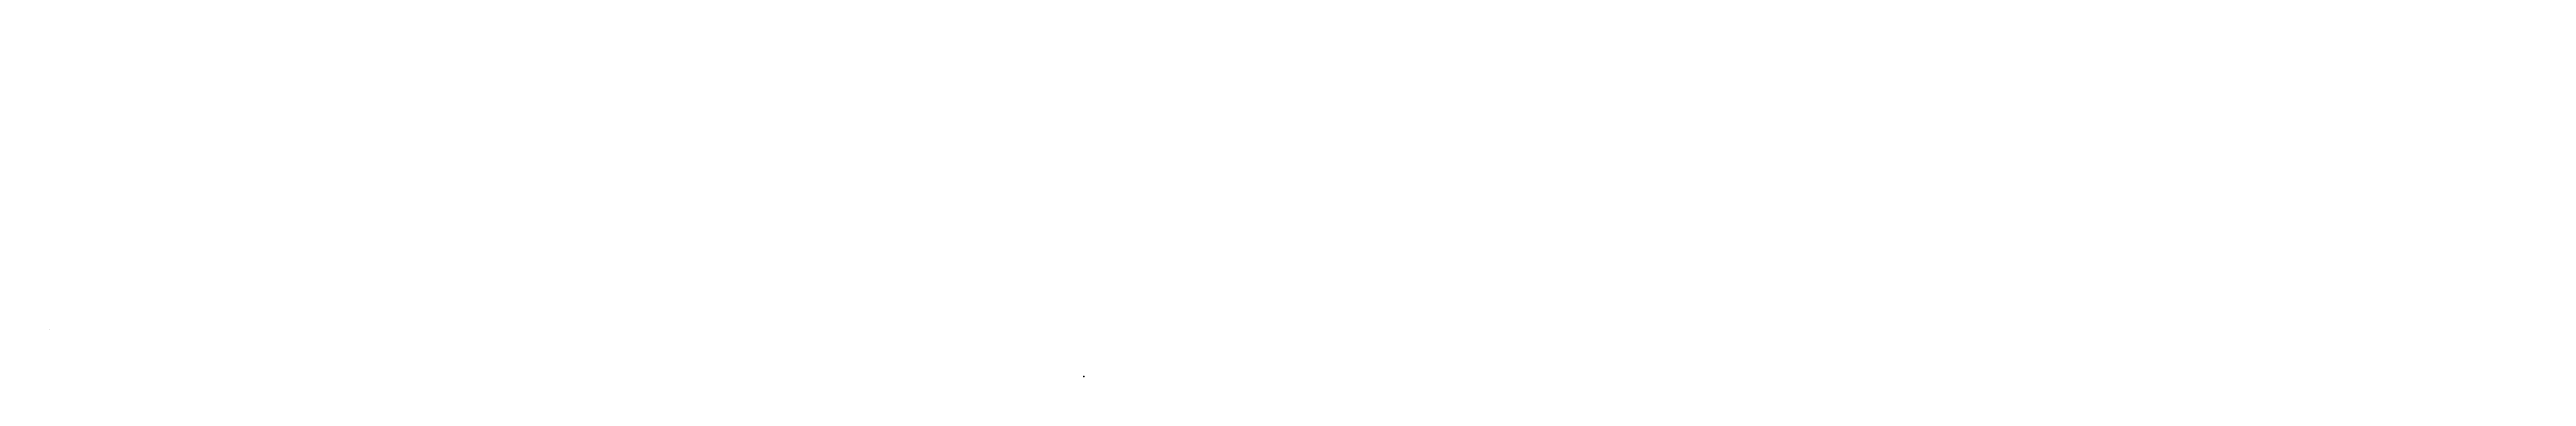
# Model space of a CAD drawing. Header units: metres. Extents: x 0 to 13977865, y -133221 to 11617873.
# Drawn here: x 0 to 6988932, y -133221 to 786668 of the extents above; entities that cross this region are included whole.
import ezdxf
from ezdxf.enums import TextEntityAlignment as Align

# ---------------------------------------------------------------- set-up
doc = ezdxf.new("R2010")
doc.units = ezdxf.units.M
doc.header["$MEASUREMENT"] = 0
doc.linetypes.add('AERCAB', pattern=[3, 2, -1])
doc.layers.add('LOT BOUNDARY', color=8, linetype='Continuous')
doc.layers.add('P-AERIAL_FOC', color=1, linetype='AERCAB')
doc.styles.add('BOLD', font='swisscbo.ttf')
doc.styles.get("Standard").update_dxf_attribs({"font": 'arial.ttf'})

# ---------------------------------------------------------------- blocks, each defined once
blk = doc.blocks.new('Dummy NAP')
at = {"layer": 'P-AERIAL_FOC', "linetype": 'Continuous'}
for points in [[(-1215, 1597), (-1227, 1597, 1), (-1227, 1585), (-1215, 1585, 1)], [(-1215, 1596), (-1227, 1596, 1), (-1227, 1586), (-1215, 1586, 1)]]:
    blk.add_lwpolyline(points, format="xyb", close=True, dxfattribs=at)
for points in [[(-1222, 1596), (-1223, 1587), (-1212, 1591), (-1222, 1596)], [(-1222, 1587), (-1222, 1586), (-1211, 1591), (-1221, 1596), (-1221, 1596)]]:
    blk.add_lwpolyline(points, dxfattribs=at)
at = {"layer": 'P-AERIAL_FOC', "insert": (-1227, 1593), "char_height": 4.61, "attachment_point": 1}
blk.add_mtext_dynamic_manual_height_columns('DN', width=166.25, gutter_width=23.1, heights=[0], dxfattribs=at)
at = {"layer": 'P-AERIAL_FOC', "color": 250}
for tag, p in [('HOMINGPLAID', (-1246, 1607)), ('SITEPLAID', (-1241, 1602)), ('C0D0', (-1232, 1597))]:
    blk.add_attdef(tag, p, '', height=4.61, dxfattribs=at)

msp = doc.modelspace()

# ---------------------------------------------------------------- linework, layer by layer
msp.add_open_spline([(0, 0), (0, 0), (1, 0), (1, 0)], degree=3)

# ---------------------------------------------------------------- block references
ref = msp.add_blockref('Dummy NAP', (2919623, -134461), dxfattribs=dict(xscale=0.7974615441699047, yscale=0.7974615441699047, zscale=0.7974615441699047, rotation=1.431649339285902))
ref.add_attrib('MHTYPE', 'NAP AUGMENT', dxfattribs={"color": 1, "height": 1.32, "rotation": 1.1071971, "style": 'BOLD'}).set_placement((13977857, 786666), align=Align.BOTTOM_CENTER)
ref.add_attrib('MHTYPE', 'PLM_002_C01_D04', dxfattribs={"color": 1, "height": 1.32, "rotation": 1.1071971, "style": 'BOLD'}).set_placement((13977858, 786664), align=Align.BOTTOM_CENTER)

# ---------------------------------------------------------------- texts
at = {"layer": 'LOT BOUNDARY', "color": 0, "insert": (125, 8), "char_height": 1, "width": 7.52, "attachment_point": 1}
msp.add_mtext('125.598156', dxfattribs=at)

doc.saveas('drawing.dxf')
